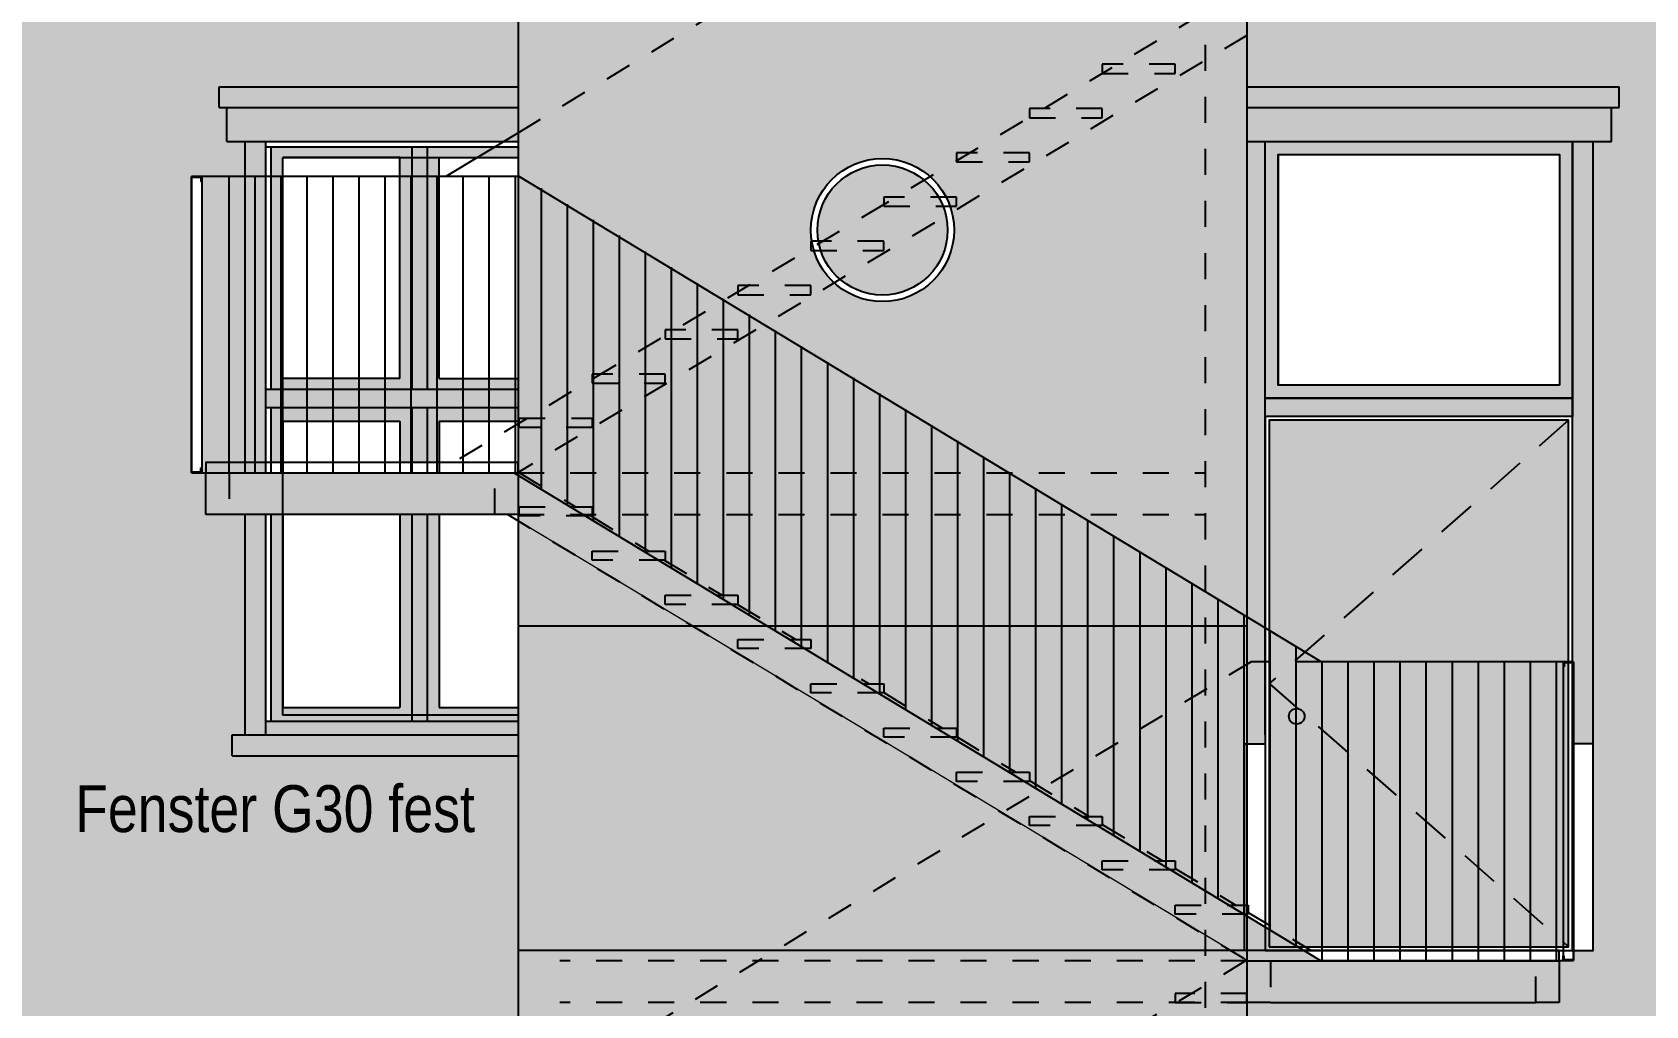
# Model space of a CAD drawing. Header units: metres. Extents: x -6 to 116, y 234 to 267.
# Drawn here: x 86.12 to 92.32, y 247.34 to 251.08 of the extents above; entities that cross this region are included whole.
import ezdxf
from ezdxf.enums import TextEntityAlignment as Align

# ---------------------------------------------------------------- set-up
doc = ezdxf.new("R2010")
doc.units = ezdxf.units.M
doc.header["$LTSCALE"] = 0.01
doc.header["$XCLIPFRAME"] = 2
for name, pattern in [('AUSGEZOGEN', [0]), ('G1', [0.18, 0.12, -0.06]), ('STRICHLINIE', [0.75, 0.5, -0.25])]:
    doc.linetypes.add(name, pattern=pattern)
for name, color, linetype in [('A_ANSICHT', 1, 'Continuous'), ('A_ansicht_geländer_1', 2, 'Continuous'), ('A_ansicht_verdeckt', 8, 'STRICHLINIE'), ('A_Fensterrahmen', 1, 'Continuous'), ('A_Gitterrost', 3, 'Continuous'), ('A_Glasbild', 7, 'Continuous'), ('A_Schraff_Fassade_OG', 41, 'Continuous'), ('A_Schraff_Fensterrahmen', 255, 'Continuous'), ('A_Schraff_Gewaende', 23, 'Continuous'), ('A_schraff_scheibe', 253, 'Continuous'), ('A_Stahl', 5, 'Continuous'), ('A_TEXT', 1, 'Continuous'), ('ANSICHT', 1, 'Continuous'), ('FASSADE', 7, 'AUSGEZOGEN'), ('FASSADE_STRUKTUR', 2, 'AUSGEZOGEN')]:
    doc.layers.add(name, color=color, linetype=linetype)
doc.styles.add('arial-n', font='ARIALN.TTF')
picture_1 = doc.add_image_def('image1.jpg', size_in_pixel=(60, 84))

msp = doc.modelspace()

# ---------------------------------------------------------------- hatches: boundary and pattern name
at = {"layer": 'A_Schraff_Fassade_OG'}
h = msp.add_hatch(color=256, dxfattribs=at)
h.paths.add_polyline_path([(78.0402, 254.2507), (77.9702, 254.2507), (77.9702, 254.3807), (77.9402, 254.3807), (77.9402, 254.4607), (79.4802, 254.4607), (79.4802, 254.3807), (79.4502, 254.3807), (79.4502, 254.2507), (79.3802, 254.2507), (79.3802, 253.6588), (80.2514, 253.6588), (80.2514, 254.5622), (73.462, 254.5622), (73.462, 253.6588), (74.3413, 253.6588), (74.3413, 254.2507), (74.2713, 254.2507), (74.2713, 254.3807), (74.2413, 254.3807), (74.2413, 254.4607), (75.7813, 254.4607), (75.7813, 254.3807), (75.7513, 254.3807), (75.7513, 254.2507), (75.6813, 254.2507), (75.6813, 253.6588), (76.2212, 253.6588), (76.2212, 254.2507), (76.1512, 254.2507), (76.1512, 254.3807), (76.1212, 254.3807), (76.1212, 254.4607), (77.6612, 254.4607), (77.6612, 254.3807), (77.6312, 254.3807), (77.6312, 254.2507), (77.5612, 254.2507), (77.5612, 253.6588), (78.0402, 253.6588)])
h.paths.add_polyline_path([(80.2514, 253.6588), (79.3802, 253.6588), (79.3802, 251.9707), (79.4302, 251.9707), (79.4302, 251.8907), (77.9902, 251.8907), (77.9902, 251.9707), (78.0402, 251.9707), (78.0402, 253.6588), (77.5612, 253.6588), (77.5612, 251.9707), (77.6112, 251.9707), (77.6112, 251.8907), (76.1712, 251.8907), (76.1712, 251.9707), (76.2212, 251.9707), (76.2212, 253.6588), (75.6813, 253.6588), (75.6813, 251.9707), (75.7313, 251.9707), (75.7313, 251.8907), (74.2913, 251.8907), (74.2913, 251.9707), (74.3413, 251.9707), (74.3413, 253.6588), (73.462, 253.6588), (73.462, 249.706), (74.3413, 249.706), (74.3413, 250.6647), (74.2713, 250.6647), (74.2713, 250.7947), (74.2413, 250.7947), (74.2413, 250.8747), (75.7813, 250.8747), (75.7813, 250.7947), (75.7513, 250.7947), (75.7513, 250.6647), (75.6813, 250.6647), (75.6813, 249.706), (76.2212, 249.706), (76.2212, 250.6647), (76.1512, 250.6647), (76.1512, 250.7947), (76.1212, 250.7947), (76.1212, 250.8747), (77.6612, 250.8747), (77.6612, 250.7947), (77.6312, 250.7947), (77.6312, 250.6647), (77.5612, 250.6647), (77.5612, 249.706), (78.0402, 249.706), (78.0402, 250.6647), (77.9702, 250.6647), (77.9702, 250.7947), (77.9402, 250.7947), (77.9402, 250.8747), (79.4802, 250.8747), (79.4802, 250.7947), (79.4502, 250.7947), (79.4502, 250.6647), (79.3802, 250.6647), (79.3802, 249.706), (80.2514, 249.706)])
h.paths.add_polyline_path([(80.2514, 249.706), (79.3802, 249.706), (79.3802, 248.3847), (79.4302, 248.3847), (79.4302, 248.3047), (77.9902, 248.3047), (77.9902, 248.3847), (78.0402, 248.3847), (78.0402, 249.706), (77.5612, 249.706), (77.5612, 248.3847), (77.6112, 248.3847), (77.6112, 248.3047), (76.1712, 248.3047), (76.1712, 248.3847), (76.2212, 248.3847), (76.2212, 249.706), (75.6813, 249.706), (75.6813, 248.3847), (75.7313, 248.3847), (75.7313, 248.3047), (74.2913, 248.3047), (74.2913, 248.3847), (74.3413, 248.3847), (74.3413, 249.706), (73.462, 249.706), (73.462, 245.7246), (74.3413, 245.7246), (74.3413, 247.0348), (74.2713, 247.0348), (74.2713, 247.1648), (74.2413, 247.1648), (74.2413, 247.2448), (75.7813, 247.2448), (75.7813, 247.1648), (75.7513, 247.1648), (75.7513, 247.0348), (75.6813, 247.0348), (75.6813, 245.7246), (76.2212, 245.7246), (76.2212, 247.0348), (76.1512, 247.0348), (76.1512, 247.1648), (76.1212, 247.1648), (76.1212, 247.2448), (77.6612, 247.2448), (77.6612, 247.1648), (77.6312, 247.1648), (77.6312, 247.0348), (77.5612, 247.0348), (77.5612, 245.7246), (78.0402, 245.7246), (78.0402, 247.0348), (77.9702, 247.0348), (77.9702, 247.1648), (77.9402, 247.1648), (77.9402, 247.2448), (79.4802, 247.2448), (79.4802, 247.1648), (79.4502, 247.1648), (79.4502, 247.0348), (79.3802, 247.0348), (79.3802, 245.7246), (80.2514, 245.7246)])
h.paths.add_polyline_path([(80.2514, 245.7246), (79.3802, 245.7246), (79.3802, 244.7548), (79.4302, 244.7548), (79.4302, 244.6748), (77.9902, 244.6748), (77.9902, 244.7548), (78.0402, 244.7548), (78.0402, 245.7246), (77.5612, 245.7246), (77.5612, 244.7548), (77.6112, 244.7548), (77.6112, 244.6748), (76.1712, 244.6748), (76.1712, 244.7548), (76.2212, 244.7548), (76.2212, 245.7246), (75.6813, 245.7246), (75.6813, 244.7548), (75.7313, 244.7548), (75.7313, 244.6748), (74.2913, 244.6748), (74.2913, 244.7548), (74.3413, 244.7548), (74.3413, 245.7246), (73.462, 245.7246), (73.462, 244.0317), (80.2514, 244.0317)])
h.paths.add_polyline_path([(73.462, 245.7246), (72.5025, 245.7246), (72.5025, 244.0317), (73.462, 244.0317)])
h.paths.add_polyline_path([(73.462, 249.706), (72.5025, 249.706), (72.5025, 245.7246), (73.462, 245.7246)])
h.paths.add_polyline_path([(73.462, 253.6588), (72.5025, 253.6588), (72.5025, 249.706), (73.462, 249.706)])
h.paths.add_polyline_path([(73.462, 254.5622), (72.5025, 254.5622), (72.5025, 253.6588), (73.462, 253.6588)])
h.paths.add_polyline_path([(81.1986, 254.5622), (80.2514, 254.5622), (80.2514, 253.6588), (81.1986, 253.6588)])
h.paths.add_polyline_path([(81.1986, 253.6588), (80.2514, 253.6588), (80.2514, 249.706), (81.1986, 249.706)])
h.paths.add_polyline_path([(81.1986, 249.706), (80.2514, 249.706), (80.2514, 245.7246), (81.1986, 245.7246)])
h.paths.add_polyline_path([(81.1986, 245.7246), (80.2514, 245.7246), (80.2514, 244.0317), (81.1986, 244.0317)])
h.paths.add_polyline_path([(83.1909, 245.7246), (81.1986, 245.7246), (81.1986, 244.0317), (87.9897, 244.0317), (87.9897, 244.6748), (86.8907, 244.6748), (86.8907, 244.7548), (86.9407, 244.7548), (86.9407, 245.6612), (86.8797, 245.6612), (86.7897, 245.6612), (86.7897, 245.7246), (84.5309, 245.7246), (84.5309, 244.7548), (84.5809, 244.7548), (84.5809, 244.6748), (83.1409, 244.6748), (83.1409, 244.7548), (83.1909, 244.7548)])
h.paths.add_polyline_path([(87.9897, 247.5562), (87.9897, 248.3047), (86.8907, 248.3047), (86.8907, 248.3847), (86.9407, 248.3847), (86.9407, 249.2312), (86.8797, 249.2312), (86.7897, 249.2312), (86.7897, 249.3912), (86.7747, 249.3912), (86.7347, 249.3912), (86.7347, 249.706), (84.5309, 249.706), (84.5309, 248.3847), (84.5809, 248.3847), (84.5809, 248.3047), (83.1409, 248.3047), (83.1409, 248.3847), (83.1909, 248.3847), (83.1909, 249.706), (81.1986, 249.706), (81.1986, 245.7246), (83.1909, 245.7246), (83.1909, 247.0348), (83.1209, 247.0348), (83.1209, 247.1648), (83.0909, 247.1648), (83.0909, 247.2448), (84.6309, 247.2448), (84.6309, 247.1648), (84.6009, 247.1648), (84.6009, 247.0348), (84.5309, 247.0348), (84.5309, 245.7246), (86.7897, 245.7246), (86.7897, 245.8212), (86.7747, 245.8212), (86.7347, 245.8212), (86.7347, 246.9572), (86.7347, 246.9612), (86.7747, 246.9612), (86.9407, 246.9612), (86.9407, 247.0348), (86.8707, 247.0348), (86.8707, 247.1648), (86.8407, 247.1648), (86.8407, 247.2448), (87.9897, 247.2448)])
h.paths.add_polyline_path([(87.9897, 251.8907), (86.8907, 251.8907), (86.8907, 251.9707), (86.9407, 251.9707), (86.9407, 253.6588), (84.5309, 253.6588), (84.5309, 251.9707), (84.5809, 251.9707), (84.5809, 251.8907), (83.1409, 251.8907), (83.1409, 251.9707), (83.1909, 251.9707), (83.1909, 253.6588), (81.1986, 253.6588), (81.1986, 249.706), (83.1909, 249.706), (83.1909, 250.6647), (83.1209, 250.6647), (83.1209, 250.7947), (83.0909, 250.7947), (83.0909, 250.8747), (84.6309, 250.8747), (84.6309, 250.7947), (84.6009, 250.7947), (84.6009, 250.6647), (84.5309, 250.6647), (84.5309, 249.706), (86.7347, 249.706), (86.7347, 250.5272), (86.7347, 250.5312), (86.7747, 250.5312), (86.9407, 250.5312), (86.9407, 250.6647), (86.8707, 250.6647), (86.8707, 250.7947), (86.8407, 250.7947), (86.8407, 250.8747), (87.9897, 250.8747), (87.9897, 251.2962)])
h.paths.add_polyline_path([(83.1909, 254.2507), (83.1209, 254.2507), (83.1209, 254.3807), (83.0909, 254.3807), (83.0909, 254.4607), (84.6309, 254.4607), (84.6309, 254.3807), (84.6009, 254.3807), (84.6009, 254.2507), (84.5309, 254.2507), (84.5309, 253.6588), (86.9407, 253.6588), (86.9407, 254.2507), (86.8707, 254.2507), (86.8707, 254.3807), (86.8407, 254.3807), (86.8407, 254.4607), (88.3807, 254.4607), (88.3807, 254.3807), (88.3507, 254.3807), (88.3507, 254.2507), (88.2807, 254.2507), (88.2807, 253.6588), (89.5241, 253.6588), (89.5241, 254.5622), (81.1986, 254.5622), (81.1986, 253.6588), (83.1909, 253.6588)])
h.paths.add_polyline_path([(89.5241, 253.6588), (88.2807, 253.6588), (88.2807, 252.3962), (89.5241, 252.3962)])
h = msp.add_hatch(color=256, dxfattribs=at)
h.paths.add_polyline_path([(101.1935, 253.6458), (95.8845, 253.6458), (95.8845, 251.9707), (95.9345, 251.9707), (95.9345, 251.8907), (94.4945, 251.8907), (94.4945, 251.9707), (94.5445, 251.9707), (94.5445, 253.6458), (92.1204, 253.6458), (92.1204, 251.9707), (92.1204, 251.1762), (92.0404, 251.1762), (91.9899, 251.1762), (91.9899, 251.0962), (91.8999, 251.0962), (90.8797, 251.0962), (90.7897, 251.0962), (90.7897, 250.8747), (92.2204, 250.8747), (92.2204, 250.7947), (92.1904, 250.7947), (92.1904, 250.6647), (92.1204, 250.6647), (92.1204, 249.2319), (94.5445, 249.2319), (94.5445, 250.6647), (94.4745, 250.6647), (94.4745, 250.7947), (94.4445, 250.7947), (94.4445, 250.8747), (95.9845, 250.8747), (95.9845, 250.7947), (95.9545, 250.7947), (95.9545, 250.6647), (95.8845, 250.6647), (95.8845, 249.2319), (101.1935, 249.2319)])
h.paths.add_polyline_path([(94.5445, 247.0347), (94.4745, 247.0347), (94.4745, 247.1647), (94.4445, 247.1647), (94.4445, 247.2447), (95.9845, 247.2447), (95.9845, 247.1647), (95.9545, 247.1647), (95.9545, 247.0347), (95.8845, 247.0347), (95.8845, 245.7799), (101.1935, 245.7799), (101.1935, 249.2319), (95.8845, 249.2319), (95.8845, 248.3847), (95.9345, 248.3847), (95.9345, 248.3047), (94.4945, 248.3047), (94.4945, 248.3847), (94.5445, 248.3847), (94.5445, 249.2319), (92.1204, 249.2319), (92.1204, 248.3507), (92.1204, 247.5562), (92.0449, 247.5562), (92.0449, 247.5162), (92.0049, 247.5162), (91.9899, 247.5162), (91.9899, 247.3562), (91.8999, 247.3562), (90.8797, 247.3562), (90.7897, 247.3562), (90.7897, 247.2448), (92.2204, 247.2448), (92.2204, 247.1648), (92.1904, 247.1648), (92.1904, 247.0348), (92.1204, 247.0348), (92.1204, 245.7799), (94.5445, 245.7799)])
h.paths.add_polyline_path([(94.5445, 245.7799), (92.1204, 245.7799), (92.1204, 244.7548), (92.1204, 244.0317), (101.1935, 244.0317), (101.1935, 245.7799), (95.8845, 245.7799), (95.8845, 244.7547), (95.9345, 244.7547), (95.9345, 244.6747), (94.4945, 244.6747), (94.4945, 244.7547), (94.5445, 244.7547)])
h = msp.add_hatch(color=256, dxfattribs=at)
h.dxf.hatch_style = 1
h.paths.add_polyline_path([(86.8777, 250.5312), (86.7747, 250.5312), (86.7747, 250.5112), (86.7747, 249.4112), (86.7747, 249.3952), (86.7747, 249.3912), (86.7897, 249.3912), (86.7897, 249.4312), (86.8777, 249.4312)])
h.paths.add_polyline_path([(86.9407, 250.5312), (86.8777, 250.5312), (86.8777, 249.4312), (86.9407, 249.4312)])
h = msp.add_hatch(color=256, dxfattribs=at)
h.dxf.hatch_style = 1
h.paths.add_polyline_path([(86.8777, 249.4312), (86.7897, 249.4312), (86.7897, 249.3912), (86.8777, 249.3912)])
h.paths.add_polyline_path([(86.9407, 249.4312), (86.8777, 249.4312), (86.8777, 249.3912), (86.9407, 249.3912)])
at = {"layer": 'A_Schraff_Fensterrahmen'}
h = msp.add_hatch(color=256, dxfattribs=at)
h.paths.add_polyline_path([(87.9897, 250.6037), (87.9897, 250.6447), (87.9009, 250.6447), (87.8334, 250.6037)])
h.paths.add_polyline_path([(87.5807, 248.4373), (87.6407, 248.4373), (87.6407, 249.2312), (87.5807, 249.2312)])
h.paths.add_polyline_path([(87.0207, 248.4373), (87.0207, 248.3847), (87.9897, 248.3847), (87.9897, 248.4373)])
h = msp.add_hatch(color=256, dxfattribs=at)
h.paths.add_polyline_path([(87.0857, 249.2312), (87.0407, 249.2312), (87.0407, 248.4373), (87.5807, 248.4373), (87.5807, 249.2312), (87.5357, 249.2312), (87.5357, 248.49), (87.0857, 248.49)])
h.paths.add_polyline_path([(87.9897, 248.4373), (87.9897, 248.49), (87.6857, 248.49), (87.6857, 249.2312), (87.6407, 249.2312), (87.6407, 248.4373)])
h.paths.add_polyline_path([(87.0407, 250.6447), (87.0407, 250.5312), (87.0857, 250.5312), (87.0857, 250.6037), (87.5357, 250.6037), (87.5357, 250.5312), (87.5807, 250.5312), (87.5807, 250.6447)])
h.paths.add_polyline_path([(87.6407, 250.6447), (87.5807, 250.6447), (87.5807, 250.5312), (87.6407, 250.5312)])
h.paths.add_polyline_path([(87.6407, 250.6447), (87.6407, 250.5312), (87.6857, 250.5312), (87.6857, 250.6037), (87.8334, 250.6037), (87.9009, 250.6447)])
h = msp.add_hatch(color=256, dxfattribs=at)
h.paths.add_polyline_path([(92.0404, 250.6647), (90.8604, 250.6647), (90.8604, 249.6787), (92.0404, 249.6787)])
h.paths.add_polyline_path([(91.9904, 250.6147), (91.9904, 249.7287), (90.9104, 249.7287), (90.9104, 250.6147)], flags=16)
h.paths.add_polyline_path([(92.0404, 249.6787), (90.8604, 249.6787), (90.8604, 249.6086), (92.0404, 249.6086)])
h = msp.add_hatch(color=256, dxfattribs=at)
h.paths.add_polyline_path([(87.0777, 250.5312), (87.0407, 250.5312), (87.0407, 249.7127), (87.0777, 249.7127)])
h.paths.add_polyline_path([(87.0857, 250.5312), (87.0777, 250.5312), (87.0777, 249.7127), (87.1777, 249.7127), (87.1777, 249.7537), (87.0857, 249.7537)])
h.paths.add_polyline_path([(87.2777, 249.7537), (87.1777, 249.7537), (87.1777, 249.7127), (87.2777, 249.7127)])
h.paths.add_polyline_path([(87.3777, 249.7537), (87.2777, 249.7537), (87.2777, 249.7127), (87.3777, 249.7127)])
h.paths.add_polyline_path([(87.4777, 249.7537), (87.3777, 249.7537), (87.3777, 249.7127), (87.4777, 249.7127)])
h.paths.add_polyline_path([(87.5777, 250.5312), (87.5357, 250.5312), (87.5357, 249.7537), (87.4777, 249.7537), (87.4777, 249.7127), (87.5777, 249.7127)])
h.paths.add_polyline_path([(87.5807, 250.5312), (87.5777, 250.5312), (87.5777, 249.7127), (87.5807, 249.7127)])
h.paths.add_polyline_path([(87.6407, 250.5312), (87.5807, 250.5312), (87.5807, 249.7127), (87.6407, 249.7127)])
h.paths.add_polyline_path([(87.7777, 249.7537), (87.6857, 249.7537), (87.6857, 250.5312), (87.6777, 250.5312), (87.6777, 249.7127), (87.7777, 249.7127)])
h.paths.add_polyline_path([(87.8777, 249.7537), (87.7777, 249.7537), (87.7777, 249.7127), (87.8777, 249.7127)])
h.paths.add_polyline_path([(87.9777, 249.7537), (87.8777, 249.7537), (87.8777, 249.7127), (87.9777, 249.7127)])
h.paths.add_polyline_path([(87.9897, 249.7537), (87.9777, 249.7537), (87.9777, 249.7127), (87.9897, 249.7127)])
h.paths.add_polyline_path([(87.9897, 249.7127), (87.9777, 249.7127), (87.9777, 249.6427), (87.9897, 249.6427)])
h.paths.add_polyline_path([(87.9777, 249.7127), (87.8777, 249.7127), (87.8777, 249.6427), (87.9777, 249.6427)])
h.paths.add_polyline_path([(87.8777, 249.7127), (87.7777, 249.7127), (87.7777, 249.6427), (87.8777, 249.6427)])
h.paths.add_polyline_path([(87.7777, 249.7127), (87.6777, 249.7127), (87.6777, 249.6427), (87.7777, 249.6427)])
h.paths.add_polyline_path([(87.6777, 249.7127), (87.5777, 249.7127), (87.5777, 249.6427), (87.6777, 249.6427)])
h.paths.add_polyline_path([(87.5777, 249.7127), (87.4777, 249.7127), (87.4777, 249.6427), (87.5777, 249.6427)])
h.paths.add_polyline_path([(87.4777, 249.7127), (87.3777, 249.7127), (87.3777, 249.6427), (87.4777, 249.6427)])
h.paths.add_polyline_path([(87.3777, 249.7127), (87.2777, 249.7127), (87.2777, 249.6427), (87.3777, 249.6427)])
h.paths.add_polyline_path([(87.2777, 249.7127), (87.1777, 249.7127), (87.1777, 249.6427), (87.2777, 249.6427)])
h.paths.add_polyline_path([(87.1777, 249.7127), (87.0777, 249.7127), (87.0777, 249.6427), (87.1777, 249.6427)])
h.paths.add_polyline_path([(87.0777, 249.7127), (87.0207, 249.7127), (87.0207, 249.6427), (87.0777, 249.6427)])
h.paths.add_polyline_path([(87.0777, 249.6427), (87.0407, 249.6427), (87.0407, 249.4312), (87.0777, 249.4312)])
h.paths.add_polyline_path([(87.1777, 249.6427), (87.0777, 249.6427), (87.0777, 249.4312), (87.0857, 249.4312), (87.0857, 249.59), (87.1777, 249.59)])
h.paths.add_polyline_path([(87.2777, 249.6427), (87.1777, 249.6427), (87.1777, 249.59), (87.2777, 249.59)])
h.paths.add_polyline_path([(87.3777, 249.6427), (87.2777, 249.6427), (87.2777, 249.59), (87.3777, 249.59)])
h.paths.add_polyline_path([(87.4777, 249.6427), (87.3777, 249.6427), (87.3777, 249.59), (87.4777, 249.59)])
h.paths.add_polyline_path([(87.5777, 249.6427), (87.4777, 249.6427), (87.4777, 249.59), (87.5357, 249.59), (87.5357, 249.4312), (87.5777, 249.4312)])
h.paths.add_polyline_path([(87.5807, 249.6427), (87.5777, 249.6427), (87.5777, 249.4312), (87.5807, 249.4312)])
h.paths.add_polyline_path([(87.6407, 249.6427), (87.5807, 249.6427), (87.5807, 249.4312), (87.6407, 249.4312)])
h.paths.add_polyline_path([(87.6777, 249.6427), (87.6407, 249.6427), (87.6407, 249.4312), (87.6777, 249.4312)])
h.paths.add_polyline_path([(87.7777, 249.6427), (87.6777, 249.6427), (87.6777, 249.4312), (87.6857, 249.4312), (87.6857, 249.59), (87.7777, 249.59)])
h.paths.add_polyline_path([(87.8777, 249.6427), (87.7777, 249.6427), (87.7777, 249.59), (87.8777, 249.59)])
h.paths.add_polyline_path([(87.9777, 249.6427), (87.8777, 249.6427), (87.8777, 249.59), (87.9777, 249.59)])
h.paths.add_polyline_path([(87.9897, 249.6427), (87.9777, 249.6427), (87.9777, 249.59), (87.9897, 249.59)])
msp.add_hatch(color=256, dxfattribs=at).paths.add_polyline_path([(87.6777, 250.5312), (87.6407, 250.5312), (87.6407, 249.7127), (87.6777, 249.7127)])
at = {"layer": 'A_Schraff_Gewaende'}
h = msp.add_hatch(color=256, dxfattribs=at)
h.dxf.hatch_style = 1
h.paths.add_polyline_path([(87.9897, 250.8747), (86.8407, 250.8747), (86.8407, 250.7947), (87.9897, 250.7947)])
h.paths.add_polyline_path([(87.9897, 250.7947), (86.8707, 250.7947), (86.8707, 250.6647), (87.9339, 250.6647), (87.9897, 250.6985)])
h.paths.add_polyline_path([(87.9897, 250.6985), (87.9339, 250.6647), (87.9897, 250.6647)], flags=16)
h.paths.add_polyline_path([(86.9777, 250.5312), (86.9407, 250.5312), (86.9407, 249.4312), (86.9777, 249.4312)])
h.paths.add_polyline_path([(87.0207, 250.5312), (86.9777, 250.5312), (86.9777, 249.4312), (87.0207, 249.4312)])
h.paths.add_polyline_path([(87.0207, 250.6647), (86.9407, 250.6647), (86.9407, 250.5312), (87.0207, 250.5312)])
h.paths.add_polyline_path([(86.9777, 249.4312), (86.9407, 249.4312), (86.9407, 249.3912), (86.9777, 249.3912)])
h.paths.add_polyline_path([(87.0207, 249.4312), (86.9777, 249.4312), (86.9777, 249.3912), (87.0207, 249.3912)])
h.paths.add_polyline_path([(87.0207, 249.2312), (86.9407, 249.2312), (86.9407, 248.3847), (87.0207, 248.3847)])
h.paths.add_polyline_path([(87.9897, 248.3847), (86.8907, 248.3847), (86.8907, 248.3047), (87.9897, 248.3047)])
h = msp.add_hatch(color=256, dxfattribs=at)
h.dxf.hatch_style = 1
h.paths.add_polyline_path([(90.7897, 250.8747), (90.7897, 250.7947), (92.2204, 250.7947), (92.2204, 250.8747)])
h.paths.add_polyline_path([(90.7897, 250.7947), (90.7897, 250.6647), (92.1904, 250.6647), (92.1904, 250.7947)])
h.paths.add_polyline_path([(90.7897, 248.8384), (90.8604, 248.7957), (90.8604, 249.6086), (90.8604, 249.6787), (90.8604, 250.6647), (90.7897, 250.6647)])
h.paths.add_polyline_path([(92.1204, 250.6647), (92.0404, 250.6647), (92.0404, 249.6787), (92.0404, 249.6086), (92.0404, 248.6662), (92.0449, 248.6662), (92.0449, 248.6622), (92.0449, 248.3507), (92.1204, 248.3507)])
h.paths.add_polyline_path([(90.7897, 248.6562), (90.8062, 248.6662), (90.8604, 248.6662), (90.8604, 248.7957), (90.7897, 248.8384), (90.7897, 248.8028)])
h.paths.add_polyline_path([(90.7897, 248.3507), (90.8604, 248.3507), (90.8604, 248.6662), (90.8062, 248.6662), (90.7897, 248.6562)])
at = {"layer": 'A_schraff_scheibe'}
h = msp.add_hatch(dxfattribs=at)
h.set_pattern_fill('DOTS', color=253, scale=0.02, style=0)
h.paths.add_polyline_path([(90.7897, 252.3962), (87.9897, 252.3962), (87.9897, 251.2962), (90.7897, 251.2962)])
h.paths.add_polyline_path([(90.7897, 251.2962), (87.9897, 251.2962), (87.9897, 250.5318), (90.7897, 248.8384)])
h.paths.add_polyline_path([(89.6647, 250.3245, -1), (89.1147, 250.3245, -1)], flags=16)
h.paths.add_polyline_path([(87.9907, 250.5312), (87.9897, 250.5312), (87.9897, 249.3812), (88.946, 248.8028), (90.7897, 248.8028), (90.7897, 248.8384)])
h.paths.add_polyline_path([(87.9897, 249.2075), (87.9897, 248.8028), (88.6605, 248.8028)])
h.paths.add_polyline_path([(90.7897, 248.8028), (88.946, 248.8028), (90.7897, 247.6878)])
h.paths.add_polyline_path([(88.6605, 248.8028), (87.9897, 248.8028), (87.9897, 247.5562), (90.7273, 247.5562)])
h.paths.add_polyline_path([(90.7897, 247.5185), (90.7273, 247.5562), (87.9897, 247.5562), (87.9897, 246.9618), (90.7897, 245.2684)])
h.paths.add_polyline_path([(89.6647, 246.7545, -1), (89.1147, 246.7545, -1)], flags=16)
h.paths.add_polyline_path([(87.9907, 246.9612), (87.9897, 246.9612), (87.9897, 245.8112), (88.946, 245.2328), (90.7897, 245.2328), (90.7897, 245.2684)])
h.paths.add_polyline_path([(87.9897, 245.6375), (87.9897, 245.2328), (88.6605, 245.2328)])
h.paths.add_polyline_path([(88.6605, 245.2328), (87.9897, 245.2328), (87.9897, 243.9862), (90.7273, 243.9862)])
h.paths.add_polyline_path([(90.7897, 245.2328), (88.946, 245.2328), (90.7897, 244.1178)])
h.paths.add_polyline_path([(90.7897, 243.9485), (90.7273, 243.9862), (87.9897, 243.9862), (87.9897, 243.0462), (89.1165, 243.0462, -0.890774), (89.6629, 243.0462), (90.7897, 243.0462)])
h = msp.add_hatch(color=256, dxfattribs=at)
h.paths.add_polyline_path([(91.9899, 251.2562), (90.7897, 251.2562), (90.7897, 251.1762), (91.9899, 251.1762)])
h.paths.add_polyline_path([(91.9899, 251.1762), (90.7897, 251.1762), (90.7897, 251.0962), (90.8797, 251.0962), (91.8999, 251.0962), (91.9899, 251.0962)])
h.paths.add_polyline_path([(87.9897, 249.3812), (87.9731, 249.3912), (86.7897, 249.3912), (86.7897, 249.2312), (87.9897, 249.2312)])
h.paths.add_polyline_path([(87.9897, 249.3812), (87.9897, 249.2312), (88.2377, 249.2312)])
h.paths.add_polyline_path([(88.2377, 249.2312), (87.9897, 249.2312), (87.9897, 249.2075), (88.6605, 248.8028), (88.946, 248.8028)])
h.paths.add_polyline_path([(88.946, 248.8028), (88.6605, 248.8028), (90.7273, 247.5562), (90.7897, 247.5562), (90.7897, 247.6878)])
h.paths.add_polyline_path([(90.7897, 247.6878), (90.7897, 247.5562), (91.0074, 247.5562)])
h.paths.add_polyline_path([(91.0074, 247.5562), (90.7897, 247.5562), (90.7897, 247.5162), (91.0735, 247.5162)])
h.paths.add_polyline_path([(90.7897, 247.5562), (90.7273, 247.5562), (90.7897, 247.5185)])
h.paths.add_polyline_path([(91.9899, 247.5162), (91.0735, 247.5162), (90.7897, 247.5162), (90.7897, 247.3562), (90.8797, 247.3562), (91.8999, 247.3562), (91.9899, 247.3562)])
h = msp.add_hatch(color=256, dxfattribs=at)
h.paths.add_polyline_path([(89.1397, 250.3245, 1), (89.6397, 250.3245, 1)])
h.paths.add_polyline_path([(89.6397, 246.7545, 1), (89.1397, 246.7545, 1)])
h.paths.add_polyline_path([(89.6377, 243.0462, 0.880425), (89.1417, 243.0462)])
msp.add_hatch(color=254, dxfattribs=at).paths.add_polyline_path([(90.8754, 247.5712), (92.0254, 247.5712), (92.0254, 249.5936), (90.8754, 249.5936)])

# ---------------------------------------------------------------- linework, layer by layer
at = {"layer": 'A_ANSICHT', "color": 1}
msp.add_line((87.8997, 249.2312), (86.8797, 249.2312), dxfattribs=at)
at = {"layer": 'A_ANSICHT', "color": 1, "linetype": 'G1', "ltscale": 0.5}
msp.add_line((87.9504, 249.2312), (90.7897, 247.5185), dxfattribs=at)
at = {"layer": 'A_ANSICHT'}
msp.add_circle((89.3897, 250.3245), 0.275, dxfattribs=at)
at = {"layer": 'A_ANSICHT', "color": 2}
msp.add_circle((89.3897, 250.3245), 0.25, dxfattribs=at)
at = {"layer": 'A_ansicht_geländer_1'}
for p, q in [((86.7347, 250.5312), (86.7347, 249.3952)), ((86.7747, 250.5272), (86.7747, 249.3952)), ((86.8777, 250.5312), (86.8777, 249.3912)), ((86.9777, 250.5312), (86.9777, 249.3912)), ((87.0777, 250.5312), (87.0777, 249.3912)), ((87.1777, 250.5312), (87.1777, 249.3912)), ((87.2777, 250.5312), (87.2777, 249.3912)), ((87.3777, 250.5312), (87.3777, 249.3912)), ((87.4777, 250.5312), (87.4777, 249.3912)), ((87.5777, 250.5312), (87.5777, 249.3912)), ((87.6777, 250.5312), (87.6777, 249.3912)), ((87.7777, 250.5312), (87.7777, 249.3912)), ((87.8777, 250.5312), (87.8777, 249.3912)), ((87.9777, 250.5272), (87.9777, 249.3884)), ((88.0777, 250.4852), (88.0777, 249.3279)), ((88.1777, 250.4245), (88.1777, 249.2675)), ((88.2777, 250.3638), (88.2777, 249.207)), ((88.3777, 250.3031), (88.3777, 249.1465)), ((88.4777, 250.2424), (88.4777, 249.086)), ((88.5777, 250.1817), (88.5777, 249.0256)), ((88.6777, 250.121), (88.6777, 248.9651)), ((88.7777, 250.0603), (88.7777, 248.9046)), ((88.8777, 249.9996), (88.8777, 248.8441)), ((88.9777, 249.9389), (88.9777, 248.7837)), ((89.0777, 249.8782), (89.0777, 248.7232)), ((89.1777, 249.8175), (89.1777, 248.6627)), ((89.2777, 249.7568), (89.2777, 248.6022)), ((89.3777, 249.6961), (89.3777, 248.5418)), ((89.4777, 249.6354), (89.4777, 248.4813)), ((89.5777, 249.5747), (89.5777, 248.4208)), ((89.6777, 249.514), (89.6777, 248.3603)), ((89.7777, 249.4533), (89.7777, 248.2999)), ((89.8777, 249.3926), (89.8777, 248.2394)), ((89.9777, 249.3319), (89.9777, 248.1789)), ((90.0777, 249.2712), (90.0777, 248.1184)), ((90.1777, 249.2106), (90.1777, 248.058)), ((90.2777, 249.1499), (90.2777, 247.9975)), ((90.3777, 249.0892), (90.3777, 247.937)), ((90.4777, 249.0285), (90.4777, 247.8765)), ((90.5777, 248.9678), (90.5777, 247.8161)), ((90.6777, 248.9071), (90.6777, 247.7556)), ((90.7777, 248.8464), (90.7777, 247.6951)), ((90.8777, 248.7852), (90.8777, 247.6346)), ((90.9777, 248.7248), (90.9777, 247.5741)), ((91.0777, 248.6662), (91.0777, 247.5162)), ((91.1777, 248.6662), (91.1777, 247.5162)), ((91.2777, 248.6662), (91.2777, 247.5162)), ((91.3777, 248.6662), (91.3777, 247.5162)), ((91.4777, 248.6662), (91.4777, 247.5162)), ((91.5777, 248.6662), (91.5777, 247.5162)), ((91.6777, 248.6662), (91.6777, 247.5162)), ((91.7777, 248.6662), (91.7777, 247.5162)), ((91.8777, 248.6662), (91.8777, 247.5162)), ((91.9777, 248.6662), (91.9777, 247.5162)), ((92.0049, 248.6622), (92.0049, 247.5202)), ((92.0449, 248.6662), (92.0449, 247.5202))]:
    msp.add_line(p, q, dxfattribs=at)
at = {"layer": 'A_ansicht_verdeckt', "color": 1, "linetype": 'STRICHLINIE', "ltscale": 10}
for p, q in [((87.9897, 250.6985), (90.7897, 252.3962)), ((90.6297, 252.2362), (90.6297, 243.9462)), ((90.7849, 251.2562), (89.3569, 250.3999)), ((90.7897, 251.0725), (87.9897, 249.3935)), ((89.3941, 250.4222), (87.7413, 249.4312)), ((86.8797, 249.3912), (86.8797, 249.2312)), ((87.8997, 249.2312), (87.8997, 249.3912)), ((87.9897, 249.3912), (90.6297, 249.3912)), ((87.9949, 249.3912), (88.2105, 249.2612)), ((87.9897, 249.2312), (90.6297, 249.2312)), ((88.2685, 249.2262), (88.4923, 249.0912)), ((88.5503, 249.0562), (88.7741, 248.9212)), ((88.8322, 248.8862), (89.056, 248.7512)), ((90.8062, 248.6662), (87.9986, 246.9612)), ((91.0746, 248.6662), (90.8062, 248.6662)), ((89.3073, 248.5995), (89.3378, 248.5812)), ((89.3941, 248.5472), (89.6196, 248.4112)), ((89.6741, 248.3783), (89.9015, 248.2412)), ((89.9541, 248.2094), (90.1833, 248.0712)), ((90.2341, 248.0405), (90.4651, 247.9012)), ((90.5141, 247.8716), (90.747, 247.7312)), ((90.7941, 247.7027), (91.0371, 247.5562)), ((90.7849, 247.5162), (87.9897, 245.8401)), ((90.7897, 247.5162), (88.1497, 247.5162)), ((90.8797, 247.5162), (90.8797, 247.3562)), ((90.7897, 247.3562), (88.1497, 247.3562))]:
    msp.add_line(p, q, dxfattribs=at)
at = {"layer": 'A_ansicht_verdeckt', "linetype": 'STRICHLINIE', "ltscale": 10}
msp.add_line((91.8999, 247.3562), (91.8999, 247.5162), dxfattribs=at)
at = {"layer": 'A_ansicht_verdeckt', "color": 1, "linetype": 'STRICHLINIE', "ltscale": 10}
for points in [[(90.2341, 250.9262), (90.5141, 250.9262), (90.5141, 250.9612), (90.2341, 250.9612)], [(89.9541, 250.7562), (90.2341, 250.7562), (90.2341, 250.7912), (89.9541, 250.7912)], [(89.6741, 250.5862), (89.9541, 250.5862), (89.9541, 250.6212), (89.6741, 250.6212)], [(89.3941, 250.4162), (89.6741, 250.4162), (89.6741, 250.4512), (89.3941, 250.4512)], [(89.1141, 250.2462), (89.3941, 250.2462), (89.3941, 250.2812), (89.1141, 250.2812)], [(88.8341, 250.0762), (89.1141, 250.0762), (89.1141, 250.1112), (88.8341, 250.1112)], [(88.5541, 249.9062), (88.8341, 249.9062), (88.8341, 249.9412), (88.5541, 249.9412)], [(88.2741, 249.7362), (88.5541, 249.7362), (88.5541, 249.7712), (88.2741, 249.7712)], [(87.9941, 249.6012), (88.2741, 249.6012), (88.2741, 249.5662), (87.9941, 249.5662)], [(87.9941, 249.2612), (88.2741, 249.2612), (88.2741, 249.2262), (87.9941, 249.2262)], [(88.2741, 249.0912), (88.5541, 249.0912), (88.5541, 249.0562), (88.2741, 249.0562)], [(88.5541, 248.9212), (88.8341, 248.9212), (88.8341, 248.8862), (88.5541, 248.8862)], [(88.8341, 248.7512), (89.1141, 248.7512), (89.1141, 248.7162), (88.8341, 248.7162)], [(89.1141, 248.5812), (89.3941, 248.5812), (89.3941, 248.5462), (89.1141, 248.5462)], [(89.3941, 248.4112), (89.6741, 248.4112), (89.6741, 248.3762), (89.3941, 248.3762)], [(89.6741, 248.2412), (89.9541, 248.2412), (89.9541, 248.2062), (89.6741, 248.2062)], [(89.9541, 248.0712), (90.2341, 248.0712), (90.2341, 248.0362), (89.9541, 248.0362)], [(90.2341, 247.9012), (90.5141, 247.9012), (90.5141, 247.8662), (90.2341, 247.8662)], [(90.5141, 247.7312), (90.7941, 247.7312), (90.7941, 247.6962), (90.5141, 247.6962)], [(90.5141, 247.3562), (90.7897, 247.3562), (90.7897, 247.3912), (90.5141, 247.3912)]]:
    msp.add_lwpolyline(points, close=True, dxfattribs=at)
at = {"layer": 'A_Fensterrahmen'}
for p, q in [((87.0207, 250.6447), (87.9897, 250.6447)), ((87.0407, 249.7127), (87.0407, 250.6447)), ((87.5807, 250.6447), (87.5807, 249.7127)), ((87.6407, 250.6447), (87.6407, 249.7127)), ((87.5357, 250.6037), (87.0857, 250.6037)), ((87.0857, 249.7537), (87.0857, 250.6037)), ((87.5357, 249.7537), (87.5357, 250.6037)), ((87.6857, 250.6037), (87.9897, 250.6037)), ((87.6857, 249.7537), (87.6857, 250.6037)), ((87.0207, 249.7127), (87.9897, 249.7127)), ((87.5357, 249.7537), (87.0857, 249.7537)), ((87.6857, 249.7537), (87.9897, 249.7537)), ((87.0207, 249.6427), (87.9897, 249.6427)), ((87.0407, 249.3912), (87.0407, 249.6427)), ((87.5807, 249.6427), (87.5807, 249.3912)), ((87.6407, 249.6427), (87.6407, 249.3912)), ((87.0857, 249.59), (87.5357, 249.59)), ((87.0857, 249.59), (87.0857, 249.3912)), ((87.5357, 249.59), (87.5357, 249.3912)), ((87.6857, 249.59), (87.9897, 249.59)), ((87.6857, 249.59), (87.6857, 249.3912)), ((87.0407, 248.4373), (87.0407, 249.2312)), ((87.0857, 249.2312), (87.0857, 248.49)), ((87.5357, 249.2312), (87.5357, 248.49)), ((87.5807, 249.2312), (87.5807, 248.4373)), ((87.6407, 249.2312), (87.6407, 248.4373)), ((87.6857, 249.2312), (87.6857, 248.49)), ((87.0857, 248.49), (87.5357, 248.49)), ((87.6857, 248.49), (87.9897, 248.49)), ((87.0207, 248.4373), (87.9897, 248.4373))]:
    msp.add_line(p, q, dxfattribs=at)
for points in [[(92.0404, 249.6787), (90.8604, 249.6787), (90.8604, 250.6647), (92.0404, 250.6647)], [(91.9904, 249.7287), (90.9104, 249.7287), (90.9104, 250.6147), (91.9904, 250.6147)], [(90.8604, 249.6787), (92.0404, 249.6787), (92.0404, 249.6086), (90.8604, 249.6086)], [(90.8604, 247.5562), (92.0404, 247.5562), (92.0404, 249.6086), (90.8604, 249.6086)]]:
    msp.add_lwpolyline(points, close=True, dxfattribs=at)
msp.add_circle((90.981, 248.4562), 0.03, dxfattribs=at)
at = {"layer": 'A_Gitterrost'}
for points in [[(87.9897, 249.4312), (86.7897, 249.4312), (86.7897, 249.3912), (87.9897, 249.3912)], [(90.7804, 248.3507), (90.8604, 248.3507), (90.8604, 247.5562), (90.7804, 247.5562)], [(92.1204, 248.3507), (92.0404, 248.3507), (92.0404, 247.5562), (92.1204, 247.5562)], [(91.9899, 247.5562), (90.7897, 247.5562), (90.7897, 247.5162), (91.9899, 247.5162)]]:
    msp.add_lwpolyline(points, close=True, dxfattribs=at)
at = {"layer": 'A_schraff_scheibe', "color": 3, "lineweight": 0}
for p, q in [((87.9897, 251.2962), (87.9897, 250.5318)), ((90.7897, 248.8384), (90.7897, 251.2962)), ((87.9897, 250.5312), (87.9897, 249.3812)), ((87.9897, 249.2075), (87.9897, 248.8028)), ((88.6605, 248.8028), (87.9897, 248.8028)), ((87.9897, 248.8028), (87.9897, 247.5562)), ((90.7897, 248.8028), (88.946, 248.8028)), ((90.7897, 247.6878), (90.7897, 248.8028)), ((90.7273, 247.5562), (87.9897, 247.5562)), ((87.9897, 247.5562), (87.9897, 246.9618)), ((90.7897, 245.2684), (90.7897, 247.5185))]:
    msp.add_line(p, q, dxfattribs=at)
at = {"layer": 'A_schraff_scheibe', "color": 5, "lineweight": 0}
for p, q in [((87.9897, 250.5318), (90.7897, 248.8384)), ((87.9907, 250.5312), (87.9897, 250.5312)), ((90.7897, 248.8384), (87.9907, 250.5312)), ((87.9897, 249.3812), (88.946, 248.8028)), ((88.946, 248.8028), (90.7897, 247.6878))]:
    msp.add_line(p, q, dxfattribs=at)
at = {"layer": 'A_schraff_scheibe', "color": 1, "lineweight": 0}
for p, q in [((88.6605, 248.8028), (87.9897, 249.2075)), ((90.7897, 248.8028), (90.7897, 248.8384)), ((87.9897, 248.8028), (88.6605, 248.8028)), ((90.7273, 247.5562), (88.6605, 248.8028)), ((88.946, 248.8028), (90.7897, 248.8028)), ((87.9897, 247.5562), (90.7273, 247.5562)), ((90.7897, 247.5185), (90.7273, 247.5562))]:
    msp.add_line(p, q, dxfattribs=at)
for start, end in [(0, 180), (180, 0)]:
    msp.add_arc((89.3897, 250.3245), 0.275, start, end, dxfattribs=at)
at = {"layer": 'A_Stahl', "color": 5}
for p, q in [((87.7137, 250.5312), (87.9897, 250.6985)), ((86.7747, 250.5312), (87.9907, 250.5312)), ((91.0746, 248.6662), (87.9907, 250.5312)), ((86.7747, 249.3912), (87.9731, 249.3912)), ((91.0735, 247.5162), (87.9731, 249.3912)), ((92.0049, 248.6662), (91.0746, 248.6662)), ((92.0049, 247.5162), (91.0735, 247.5162))]:
    msp.add_line(p, q, dxfattribs=at)
at = {"layer": 'A_Stahl'}
for p, q in [((86.7347, 250.5312), (86.7747, 250.5312)), ((86.7347, 250.5312), (86.7347, 250.5272)), ((86.7347, 250.5272), (86.7707, 250.5272)), ((86.7707, 250.5272), (86.7707, 250.5112)), ((86.7707, 250.5112), (86.7747, 250.5112)), ((86.7747, 250.5312), (86.7747, 250.5112)), ((86.7347, 249.3952), (86.7707, 249.3952)), ((86.7347, 249.3912), (86.7347, 249.3952)), ((86.7347, 249.3912), (86.7747, 249.3912)), ((86.7707, 249.3952), (86.7707, 249.4112)), ((86.7707, 249.4112), (86.7747, 249.4112)), ((86.7747, 249.3912), (86.7747, 249.4112)), ((86.7897, 249.3912), (86.8797, 249.3912)), ((86.7897, 249.2312), (86.7897, 249.3912)), ((87.8997, 249.3912), (87.9897, 249.3912)), ((87.9897, 249.3912), (87.9897, 249.2312)), ((86.8797, 249.2312), (86.7897, 249.2312)), ((87.9897, 249.2312), (87.8997, 249.2312)), ((92.0449, 248.6662), (92.0049, 248.6662)), ((92.0049, 248.6662), (92.0049, 248.6462)), ((92.0089, 248.6462), (92.0049, 248.6462)), ((92.0089, 248.6622), (92.0089, 248.6462)), ((92.0449, 248.6622), (92.0089, 248.6622)), ((92.0449, 248.6662), (92.0449, 248.6622)), ((92.0049, 247.5162), (92.0049, 247.5362)), ((92.0089, 247.5362), (92.0049, 247.5362)), ((92.0089, 247.5202), (92.0089, 247.5362)), ((90.7897, 247.5162), (90.7897, 247.3562)), ((91.9899, 247.5162), (91.9899, 247.3562)), ((92.0449, 247.5162), (92.0049, 247.5162)), ((92.0449, 247.5202), (92.0089, 247.5202)), ((92.0449, 247.5162), (92.0449, 247.5202)), ((90.8797, 247.3562), (90.7897, 247.3562)), ((91.9899, 247.3562), (91.8999, 247.3562))]:
    msp.add_line(p, q, dxfattribs=at)
at = {"layer": 'ANSICHT'}
for p, q in [((87.9897, 252.3962), (87.9897, 238.8912)), ((90.7897, 252.3962), (90.7897, 238.8912)), ((86.7347, 249.3952), (86.7347, 250.5272)), ((86.7747, 250.5112), (86.7747, 249.4112)), ((90.7897, 248.8028), (87.9897, 248.8028)), ((92.0049, 248.6462), (92.0049, 247.5362)), ((92.0449, 247.5162), (92.0449, 248.6622)), ((90.7897, 247.5562), (87.9897, 247.5562)), ((90.8797, 247.3562), (91.8999, 247.3562))]:
    msp.add_line(p, q, dxfattribs=at)
at = {"layer": 'FASSADE'}
for p, q in [((86.8407, 250.7947), (86.8407, 250.8747)), ((86.8407, 250.8747), (87.9897, 250.8747)), ((90.7897, 250.8747), (92.2204, 250.8747)), ((92.2204, 250.7947), (92.2204, 250.8747)), ((86.8407, 250.7947), (87.9897, 250.7947)), ((86.8707, 250.6647), (86.8707, 250.7947)), ((90.7897, 250.7947), (92.2204, 250.7947)), ((92.1904, 250.6647), (92.1904, 250.7947)), ((86.8707, 250.6647), (87.9897, 250.6647)), ((86.9407, 249.3912), (86.9407, 250.6647)), ((87.0207, 249.3912), (87.0207, 250.6647)), ((90.7897, 250.6647), (92.1904, 250.6647)), ((90.8604, 248.3847), (90.8604, 250.6647)), ((92.0404, 248.3847), (92.0404, 250.6647)), ((92.1204, 248.3507), (92.1204, 250.6647)), ((86.9407, 248.3847), (86.9407, 249.2312)), ((87.0207, 248.3847), (87.0207, 249.2312)), ((86.8907, 248.3047), (86.8907, 248.3847)), ((86.8907, 248.3847), (87.9897, 248.3847)), ((86.8907, 248.3047), (87.9897, 248.3047))]:
    msp.add_line(p, q, dxfattribs=at)
at = {"layer": 'FASSADE_STRUKTUR', "color": 1, "linetype": 'STRICHLINIE', "ltscale": 30}
for p, q in [((92.0254, 249.5936), (90.8754, 248.5824)), ((90.8754, 248.5824), (92.0254, 247.5712))]:
    msp.add_line(p, q, dxfattribs=at)
at = {"layer": 'FASSADE_STRUKTUR'}
msp.add_lwpolyline([(90.8754, 247.5712), (92.0254, 247.5712), (92.0254, 249.5936), (90.8754, 249.5936)], close=True, dxfattribs=at)

# ---------------------------------------------------------------- texts
at = {"layer": 'A_TEXT', "color": 2, "linetype": 'Continuous', "style": 'arial-n'}
msp.add_text('Fenster G30 fest', height=0.18, dxfattribs=at).set_placement((87.0557, 247.9575), align=Align.BOTTOM_CENTER)

# ---------------------------------------------------------------- pictures from other files: only their frames are drawn
at = {"layer": 'A_Glasbild'}
image = msp.add_image(picture_1, insert=(88.6162, 250.6037), size_in_units=(1.5305, 2.1427), rotation=180, dxfattribs=at)
image.set_boundary_path([(24.06, -0.5), (59.5, 83.5)])
image = msp.add_image(picture_1, insert=(92.441, 250.6147), size_in_units=(1.5305, 2.1427), rotation=180, dxfattribs=at)
image.set_boundary_path([(17.161, 48.768), (59.5, 83.5)])

doc.saveas('drawing.dxf')
